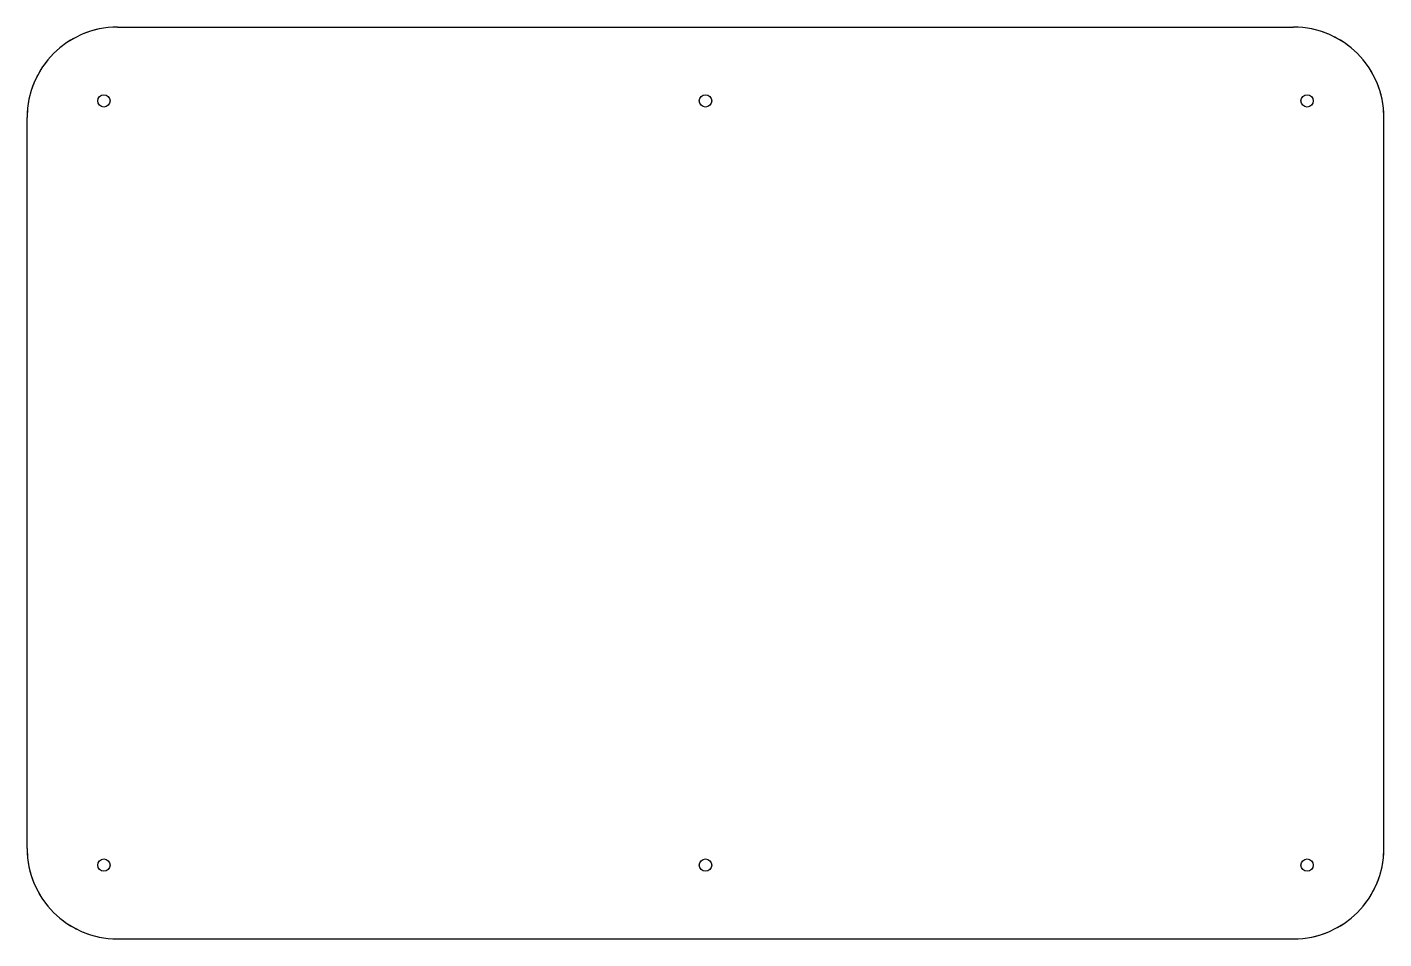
# Model space of a CAD drawing. Header units: millimetres. Extents: x -226 to 226, y -24 to 278.
import ezdxf

# ---------------------------------------------------------------- set-up
doc = ezdxf.new("R2010")
doc.units = ezdxf.units.MM
doc.linetypes.add('CENTERX2', pattern=[20.32, 12.7, -2.54, 2.54, -2.54])

msp = doc.modelspace()

# ---------------------------------------------------------------- linework, layer by layer
at = {"color": 7, "linetype": 'CENTERX2'}
for p, q in [((-195.5, 278.5), (195.5, 278.5)), ((-225.5, 5.5), (-225.5, 248.5)), ((225.5, 5.5), (225.5, 248.5)), ((-195.5, -24.5), (195.5, -24.5))]:
    msp.add_line(p, q, dxfattribs=at)
at = {"color": 7, "linetype": 'Continuous'}
for p, q in [((-195.5, 278.5), (195.5, 278.5)), ((-225.5, 5.5), (-225.5, 248.5)), ((225.5, 5.5), (225.5, 248.5)), ((-195.5, -24.5), (195.5, -24.5))]:
    msp.add_line(p, q, dxfattribs=at)
for centre in [(-200, 254), (0, 254), (200, 254), (-200, 0), (0, 0), (200, 0)]:
    msp.add_circle(centre, 2.05, dxfattribs=at)
at = {"color": 7, "linetype": 'CENTERX2'}
for centre, start, end in [((-195.5, 248.5), 90, 180), ((195.5, 248.5), 0, 90), ((-195.5, 5.5), 180, 270), ((195.5, 5.5), 270, 0)]:
    msp.add_arc(centre, 30, start, end, dxfattribs=at)
at = {"color": 7, "linetype": 'Continuous'}
for centre, start, end in [((-195.5, 248.5), 90, 180), ((195.5, 248.5), 0, 90), ((-195.5, 5.5), 180, 270), ((195.5, 5.5), 270, 0)]:
    msp.add_arc(centre, 30, start, end, dxfattribs=at)

doc.saveas('drawing.dxf')
